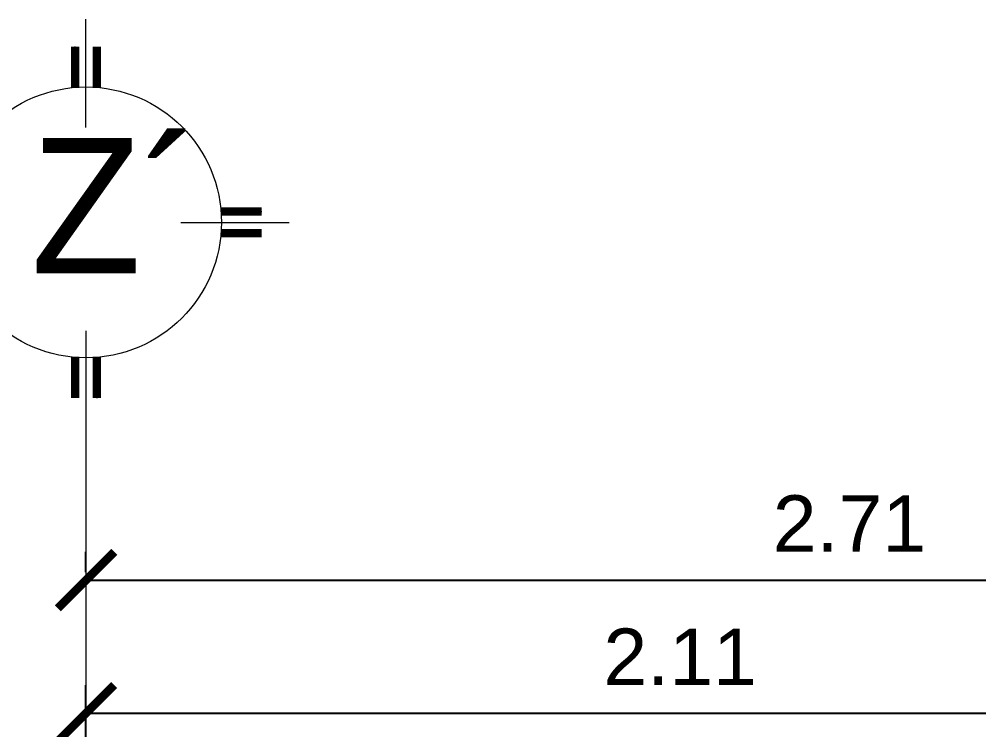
# Model space of a CAD drawing. Header units: millimetres. Extents: x -3570 to 5754, y -12788176 to 1214.
# Drawn here: x 3372.742 to 3374.442, y 1191.83 to 1193.089 of the extents above; entities that cross this region are included whole.
import ezdxf

# ---------------------------------------------------------------- set-up
doc = ezdxf.new("R2010")
doc.units = ezdxf.units.MM
doc.linetypes.add('ACAD_ISO04W100', pattern=[30, 24, -3, 0, -3])
for name, color, linetype, lineweight in [('49. EJES.', 152, 'Continuous', 5), ('COTAS', 7, 'Continuous', 0), ('TEXTOS', 2, 'Continuous', 20), ('TEXTOS-CHICOS-03', 3, 'Continuous', 5)]:
    doc.layers.add(name, color=color, linetype=linetype, lineweight=lineweight)
doc.styles.add('COTAS', font='arial.ttf')
doc.styles.add('nemi', font='GOTHIC.TTF')
doc.dimstyles.new('Escala1_50', dxfattribs={"dimtxt": 0.1, "dimasz": 0.1, "dimexe": 0.05, "dimexo": 0.25, "dimgap": 0.05, "dimtad": 2, "dimtih": 1, "dimtoh": 1, "dimzin": 1, "dimdsep": 46, "dimtxsty": 'COTAS', "dimblk": 'ARCHTICK', "dimcen": 0.04, "dimclrd": 1, "dimclre": 1, "dimclrt": 7, "dimadec": 0, "dimazin": 0, "dimtfac": 1, "dimtmove": 2, "dimatfit": 3, "dimfxl": 1, "dimtolj": 1, "dimtzin": 4, "dimarcsym": 0})

# ---------------------------------------------------------------- blocks, each defined once
blk = doc.blocks.new('eje')
at = {"layer": '49. EJES.', "ltscale": 0.01}
for p, q in [((0, 0.9326), (0, 1.1246)), ((-0.0192, 1.0038), (-0.0192, 1.076)), ((0.2392, 0.7838), (0.3114, 0.7838)), ((-0.168, 0.7646), (-0.36, 0.7646)), ((0.168, 0.7646), (0.36, 0.7646)), ((-0.2392, 0.7454), (-0.3114, 0.7454)), ((0, 0.5726), (0, 0.4446)), ((0.0192, 0.5254), (0.0192, 0.4532))]:
    blk.add_line(p, q, dxfattribs=at)
at = {"layer": '49. EJES.'}
blk.add_line((0, 0.4446), (0, -0.1054), dxfattribs=at)
at = {"layer": '49. EJES.', "ltscale": 0.01, "const_width": 0.0144}
for points in [[(-0.0192, 1.0038), (-0.0192, 1.076)], [(0.0192, 1.0038), (0.0192, 1.076)], [(-0.2392, 0.7838), (-0.3114, 0.7838)], [(0.2392, 0.7838), (0.3114, 0.7838)], [(-0.2392, 0.7454), (-0.3114, 0.7454)], [(0.2392, 0.7454), (0.3114, 0.7454)], [(-0.0192, 0.5254), (-0.0192, 0.4532)], [(0.0192, 0.5254), (0.0192, 0.4532)]]:
    blk.add_lwpolyline(points, dxfattribs=at)
at = {"layer": '49. EJES.', "ltscale": 0.01}
blk.add_circle((0, 0.7646), 0.24, dxfattribs=at)
blk = doc.blocks.new('_ArchTick')
at = {"color": 0, "linetype": 'Continuous', "const_width": 0.15}
blk.add_lwpolyline([(-0.5, -0.5), (0.5, 0.5)], dxfattribs=at)
blk = doc.blocks.new('*D417')
at = {"layer": 'COTAS', "color": 1, "lineweight": -2, "transparency": 16777216}
for p, q in [((3372.8605, 1191.7794), (3372.8605, 1191.9094)), ((3374.966, 1191.7834), (3374.966, 1191.9094)), ((3372.8605, 1191.8594), (3374.966, 1191.8594))]:
    blk.add_line(p, q, dxfattribs=at)
at = {"layer": 'Defpoints', "color": 0, "lineweight": 30, "transparency": 16777216}
for p in [(3374.966, 1191.8594), (3374.966, 1191.5334), (3372.8605, 1191.5294)]:
    blk.add_point(p, dxfattribs=at)
at = {"layer": 'COTAS', "color": 1, "lineweight": -2, "transparency": 16777216, "xscale": 0.1, "yscale": 0.1, "zscale": 0.1, "rotation": 180}
blk.add_blockref('_ArchTick', (3372.8605, 1191.8594), dxfattribs=at)
at = {"layer": 'COTAS', "color": 1, "lineweight": -2, "transparency": 16777216, "xscale": 0.1, "yscale": 0.1, "zscale": 0.1}
blk.add_blockref('_ArchTick', (3374.966, 1191.8594), dxfattribs=at)
at = {"layer": 'COTAS', "color": 7, "transparency": 16777216, "insert": (3373.9132, 1191.9596), "char_height": 0.1, "attachment_point": 5, "style": 'COTAS'}
blk.add_mtext('\\A1;2.11', dxfattribs=at)
blk = doc.blocks.new('*D419')
at = {"layer": 'COTAS', "color": 1, "lineweight": -2, "transparency": 16777216}
for p, q in [((3372.8605, 1192.1094), (3372.8605, 1192.1455)), ((3375.566, 1192.1094), (3375.566, 1192.1455)), ((3372.8605, 1192.0955), (3375.566, 1192.0955))]:
    blk.add_line(p, q, dxfattribs=at)
at = {"layer": 'Defpoints', "color": 0, "lineweight": 30, "transparency": 16777216}
for p in [(3375.566, 1192.0955), (3372.8605, 1191.8594), (3375.566, 1191.8594)]:
    blk.add_point(p, dxfattribs=at)
at = {"layer": 'COTAS', "color": 1, "lineweight": -2, "transparency": 16777216, "xscale": 0.1, "yscale": 0.1, "zscale": 0.1, "rotation": 180}
blk.add_blockref('_ArchTick', (3372.8605, 1192.0955), dxfattribs=at)
at = {"layer": 'COTAS', "color": 1, "lineweight": -2, "transparency": 16777216, "xscale": 0.1, "yscale": 0.1, "zscale": 0.1}
blk.add_blockref('_ArchTick', (3375.566, 1192.0955), dxfattribs=at)
at = {"layer": 'COTAS', "color": 7, "transparency": 16777216, "insert": (3374.2132, 1192.1957), "char_height": 0.1, "attachment_point": 5, "style": 'COTAS'}
blk.add_mtext('\\A1;2.71', dxfattribs=at)

msp = doc.modelspace()

# ---------------------------------------------------------------- block references
at = {"layer": 'TEXTOS', "linetype": 'ACAD_ISO04W100'}
msp.add_blockref('eje', (3372.8605, 1191.9648), dxfattribs=at)

# ---------------------------------------------------------------- texts
at = {"layer": 'TEXTOS-CHICOS-03', "ltscale": 0.01, "style": 'nemi'}
msp.add_text('Z´', height=0.24, dxfattribs=at).set_placement((3372.7628, 1192.6389))

# ---------------------------------------------------------------- dimensions: what is measured, and where the dimension line sits
at = {"layer": 'COTAS', "color": 9, "true_color": 0xc7c8ca}
for base, p1, p2, picture, middle in [((3375.566, 1192.0955), (3372.8605, 1191.8594), (3375.566, 1191.8594), '*D419', (3374.2132, 1192.1957)), ((3374.966, 1191.8594), (3372.8605, 1191.5294), (3374.966, 1191.5334), '*D417', (3373.9132, 1191.9596))]:
    dim = msp.add_linear_dim(base=base, p1=p1, p2=p2, dimstyle='Escala1_50', dxfattribs=at)
    dim.commit()
    dim.dimension.update_dxf_attribs({"geometry": picture, "text_midpoint": middle})

doc.saveas('drawing.dxf')
